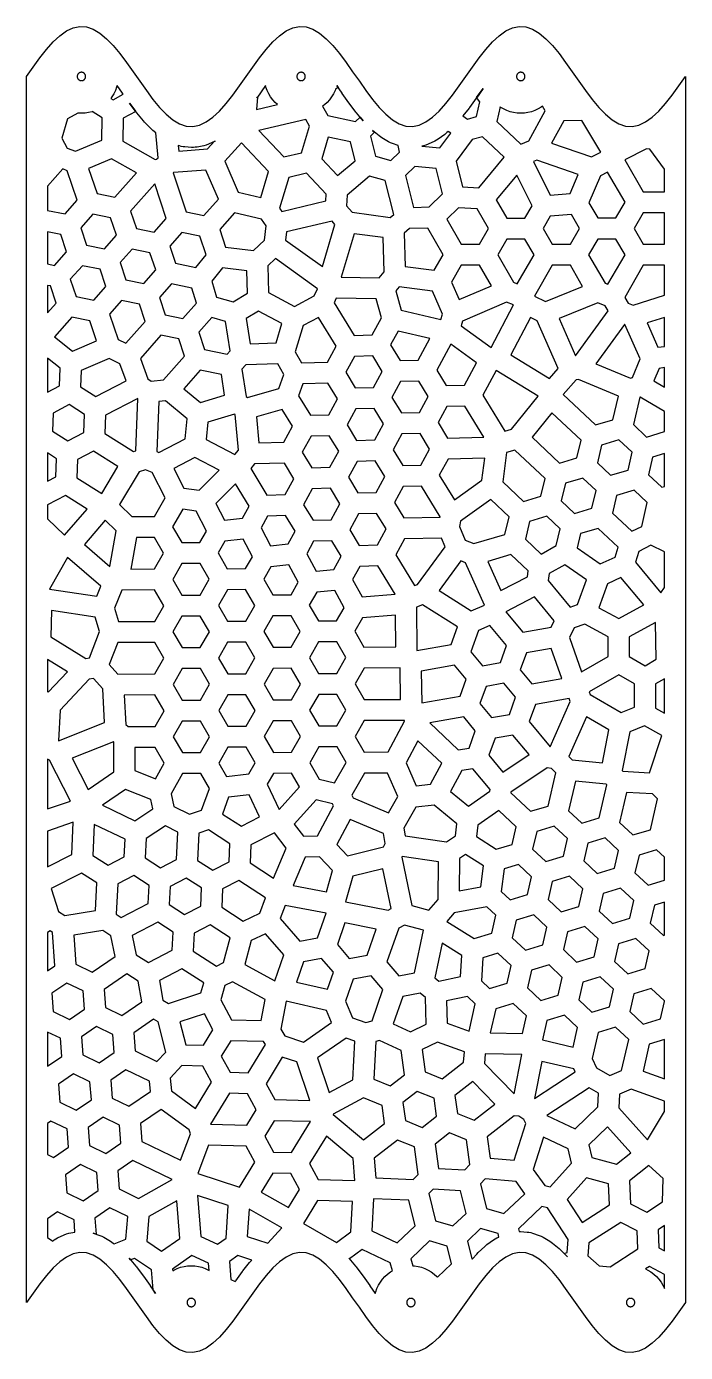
# Model space of a CAD drawing. Header units: millimetres. Extents: x 0 to 1431, y 0 to 505.
# Drawn here: x 295 to 546, y 0 to 505 of the extents above; entities that cross this region are included whole.
import ezdxf

# ---------------------------------------------------------------- set-up
doc = ezdxf.new("R2010")
doc.units = ezdxf.units.MM

msp = doc.modelspace()

# ---------------------------------------------------------------- linework, layer by layer
at = {"color": 0}
for points in [[(330.49, 494.68), (333.03, 491.32), (335.57, 487.76), (338.1, 484.14), (340.64, 480.58), (343.17, 477.22), (345.71, 474.17), (348.24, 471.55), (350.78, 469.45), (353.31, 467.95), (355.85, 467.09), (358.38, 466.92), (360.92, 467.44), (363.45, 468.62), (365.99, 470.43), (368.53, 472.8), (371.06, 475.65), (373.6, 478.87), (376.13, 482.34), (378.67, 485.95), (381.2, 489.56), (383.74, 493.03), (386.27, 496.25), (388.81, 499.1), (391.34, 501.47), (393.88, 503.28), (396.41, 504.46), (398.95, 504.98), (401.48, 504.81), (404.02, 503.95), (406.56, 502.45), (409.09, 500.35), (411.63, 497.73), (414.16, 494.68), (416.7, 491.32), (419.23, 487.76), (421.77, 484.14), (424.3, 480.58), (426.84, 477.22), (429.37, 474.17), (431.91, 471.55), (434.44, 469.45), (436.98, 467.95), (439.52, 467.09), (442.05, 466.92), (444.59, 467.44), (447.12, 468.62), (449.66, 470.43), (452.19, 472.8), (454.73, 475.65), (457.26, 478.87), (459.8, 482.34), (462.33, 485.95), (464.87, 489.56), (467.4, 493.03), (469.94, 496.25), (472.47, 499.1), (475.01, 501.47), (477.55, 503.28), (480.08, 504.46), (482.62, 504.98), (485.15, 504.81), (487.69, 503.95), (490.22, 502.45), (492.76, 500.35), (495.29, 497.73), (497.83, 494.68), (500.36, 491.32), (502.9, 487.76), (505.43, 484.14), (507.97, 480.58), (510.51, 477.22), (513.04, 474.17), (515.58, 471.55), (518.11, 469.45), (520.65, 467.95), (523.18, 467.09), (525.72, 466.92), (528.25, 467.44), (530.79, 468.62), (533.32, 470.43), (535.86, 472.8), (538.39, 475.65), (540.93, 478.87), (543.46, 482.34), (546, 485.95), (546, 466.9), (546, 19.05), (543.46, 15.44), (540.93, 11.97), (538.39, 8.75), (535.86, 5.9), (533.32, 3.53), (530.79, 1.72), (528.25, 0.54), (525.72, 0.02), (523.18, 0.19), (520.65, 1.05), (518.11, 2.55), (515.58, 4.65), (513.04, 7.27), (510.51, 10.32), (507.97, 13.68), (505.43, 17.24), (502.9, 20.86), (500.36, 24.42), (497.83, 27.78), (495.29, 30.83), (492.76, 33.45), (490.22, 35.55), (487.69, 37.05), (485.15, 37.91), (482.62, 38.08), (480.08, 37.56), (477.55, 36.38), (475.01, 34.57), (472.47, 32.2), (469.94, 29.35), (467.4, 26.13), (464.87, 22.66), (462.33, 19.05), (459.8, 15.44), (457.26, 11.97), (454.73, 8.75), (452.19, 5.9), (449.66, 3.53), (447.12, 1.72), (444.59, 0.54), (442.05, 0.02), (439.52, 0.19), (436.98, 1.05), (434.44, 2.55), (431.91, 4.65), (429.37, 7.27), (426.84, 10.32), (424.3, 13.68), (421.77, 17.24), (419.23, 20.86), (416.7, 24.42), (414.16, 27.78), (411.63, 30.83), (409.09, 33.45), (406.56, 35.55), (404.02, 37.05), (401.48, 37.91), (398.95, 38.08), (396.41, 37.56), (393.88, 36.38), (391.34, 34.57), (388.81, 32.2), (386.27, 29.35), (383.74, 26.13), (381.2, 22.66), (378.67, 19.05), (376.13, 15.44), (373.6, 11.97), (371.06, 8.75), (368.53, 5.9), (365.99, 3.53), (363.45, 1.72), (360.92, 0.54), (358.38, 0.02), (355.85, 0.19), (353.31, 1.05), (350.78, 2.55), (348.24, 4.65), (345.71, 7.27), (343.17, 10.32), (340.64, 13.68), (338.1, 17.24), (335.57, 20.86), (333.03, 24.42), (330.49, 27.78), (327.96, 30.83), (325.42, 33.45), (322.89, 35.55), (320.35, 37.05), (317.82, 37.91), (315.28, 38.08), (312.75, 37.56), (310.21, 36.38), (307.68, 34.57), (305.14, 32.2), (302.61, 29.35), (300.07, 26.13), (297.54, 22.66), (295, 19.05), (295, 466.9), (295, 485.95), (297.54, 489.56), (300.07, 493.03), (302.61, 496.25), (305.14, 499.1), (307.68, 501.47), (310.21, 503.28), (312.75, 504.46), (315.28, 504.98), (317.82, 504.81), (320.35, 503.95), (322.89, 502.45), (325.42, 500.35), (327.96, 497.73), (330.49, 494.68)], [(317.25, 486.84), (317.15, 486.97), (317.05, 487.08), (316.93, 487.19), (316.81, 487.28), (316.67, 487.36), (316.53, 487.43), (316.38, 487.48), (316.23, 487.52), (316.07, 487.54), (315.92, 487.55), (315.76, 487.54), (315.6, 487.52), (315.45, 487.48), (315.3, 487.43), (315.16, 487.36), (315.03, 487.28), (314.9, 487.19), (314.79, 487.08), (314.68, 486.97), (314.59, 486.84), (314.51, 486.7), (314.44, 486.56), (314.39, 486.41), (314.35, 486.26), (314.32, 486.11), (314.32, 485.95), (314.32, 485.79), (314.35, 485.64), (314.39, 485.49), (314.44, 485.34), (314.51, 485.2), (314.59, 485.06), (314.68, 484.93), (314.79, 484.82), (314.9, 484.71), (315.03, 484.62), (315.16, 484.54), (315.3, 484.47), (315.45, 484.42), (315.6, 484.38), (315.76, 484.36), (315.92, 484.35), (316.07, 484.36), (316.23, 484.38), (316.38, 484.42), (316.53, 484.47), (316.67, 484.54), (316.81, 484.62), (316.93, 484.71), (317.05, 484.82), (317.15, 484.93), (317.25, 485.06), (317.33, 485.2), (317.39, 485.34), (317.45, 485.49), (317.49, 485.64), (317.51, 485.79), (317.52, 485.95), (317.51, 486.11), (317.49, 486.26), (317.45, 486.41), (317.39, 486.56), (317.33, 486.7), (317.25, 486.84)], [(400.99, 486.7), (400.91, 486.84), (400.82, 486.97), (400.71, 487.08), (400.6, 487.19), (400.47, 487.28), (400.34, 487.36), (400.2, 487.43), (400.05, 487.48), (399.9, 487.52), (399.74, 487.54), (399.58, 487.55), (399.43, 487.54), (399.27, 487.52), (399.12, 487.48), (398.97, 487.43), (398.83, 487.36), (398.69, 487.28), (398.57, 487.19), (398.45, 487.08), (398.35, 486.97), (398.25, 486.84), (398.17, 486.7), (398.11, 486.56), (398.05, 486.41), (398.01, 486.26), (397.99, 486.11), (397.98, 485.95), (397.99, 485.79), (398.01, 485.64), (398.05, 485.49), (398.11, 485.34), (398.17, 485.2), (398.25, 485.06), (398.35, 484.93), (398.45, 484.82), (398.57, 484.71), (398.69, 484.62), (398.83, 484.54), (398.97, 484.47), (399.12, 484.42), (399.27, 484.38), (399.43, 484.36), (399.58, 484.35), (399.74, 484.36), (399.9, 484.38), (400.05, 484.42), (400.2, 484.47), (400.34, 484.54), (400.47, 484.62), (400.6, 484.71), (400.71, 484.82), (400.82, 484.93), (400.91, 485.06), (400.99, 485.2), (401.06, 485.34), (401.11, 485.49), (401.15, 485.64), (401.18, 485.79), (401.18, 485.95), (401.18, 486.11), (401.15, 486.26), (401.11, 486.41), (401.06, 486.56), (400.99, 486.7)], [(484.73, 486.56), (484.66, 486.7), (484.58, 486.84), (484.49, 486.97), (484.38, 487.08), (484.27, 487.19), (484.14, 487.28), (484, 487.36), (483.86, 487.43), (483.71, 487.48), (483.56, 487.52), (483.41, 487.54), (483.25, 487.55), (483.09, 487.54), (482.94, 487.52), (482.79, 487.48), (482.64, 487.43), (482.5, 487.36), (482.36, 487.28), (482.23, 487.19), (482.12, 487.08), (482.01, 486.97), (481.92, 486.84), (481.84, 486.7), (481.77, 486.56), (481.72, 486.41), (481.68, 486.26), (481.66, 486.11), (481.65, 485.95), (481.66, 485.79), (481.68, 485.64), (481.72, 485.49), (481.77, 485.34), (481.84, 485.2), (481.92, 485.06), (482.01, 484.93), (482.12, 484.82), (482.23, 484.71), (482.36, 484.62), (482.5, 484.54), (482.64, 484.47), (482.79, 484.42), (482.94, 484.38), (483.09, 484.36), (483.25, 484.35), (483.41, 484.36), (483.56, 484.38), (483.71, 484.42), (483.86, 484.47), (484, 484.54), (484.14, 484.62), (484.27, 484.71), (484.38, 484.82), (484.49, 484.93), (484.58, 485.06), (484.66, 485.2), (484.73, 485.34), (484.78, 485.49), (484.82, 485.64), (484.84, 485.79), (484.85, 485.95), (484.84, 486.11), (484.82, 486.26), (484.78, 486.41), (484.73, 486.56)], [(329.31, 481.89), (328.85, 480.59), (328.26, 479.35), (327.56, 478.17), (327.13, 477.6), (327.99, 477.08), (331.81, 479.18), (331.59, 479.5), (331.55, 479.55), (329.47, 482.52), (329.31, 481.89)], [(382.68, 477.74), (382.95, 478.13), (382.58, 473.38), (390.54, 475.27), (389.68, 476.05), (388.76, 477.07), (387.94, 478.17), (387.24, 479.35), (386.65, 480.59), (386.19, 481.89), (386.03, 482.51), (382.68, 477.74)], [(409.48, 476.05), (408.46, 475.13), (407.74, 474.59), (409.71, 471.1), (420.37, 468.84), (422.05, 470.47), (423.22, 469.06), (420.69, 472.1), (420.45, 472.4), (417.92, 475.77), (417.79, 475.94), (415.25, 479.5), (415.21, 479.55), (413.14, 482.52), (413.69, 481.73), (412.69, 481.06), (412.52, 480.59), (411.93, 479.35), (411.22, 478.17), (410.41, 477.07), (409.48, 476.05)], [(463.55, 473.92), (461.19, 470.93), (462.99, 469.74), (466.4, 470.68), (467.7, 476.33), (466.45, 477.89), (468.88, 481.35), (466.34, 477.74), (466.26, 477.63), (463.73, 474.15), (463.55, 473.92)], [(344.28, 464.45), (343.14, 465.39), (342.49, 465.99), (339.96, 468.61), (339.56, 469.06), (337.02, 472.1), (336.78, 472.4), (334.25, 475.77), (336.58, 472.67), (331.84, 470.06), (331.65, 461.35), (343.96, 454.37), (344.53, 454.44), (345.18, 454.99), (344.28, 464.45)], [(481.88, 472.02), (480.52, 472.22), (479.19, 472.55), (477.89, 473.02), (476.65, 473.6), (475.47, 474.31), (475.45, 474.33), (474.18, 468.8), (483.31, 460.19), (486.32, 461.5), (492.6, 472.88), (491.52, 474.67), (491.03, 474.31), (489.85, 473.6), (488.61, 473.02), (487.31, 472.55), (485.98, 472.22), (484.62, 472.02), (483.25, 471.95), (481.88, 472.02)], [(313.62, 457.45), (323.65, 461.72), (323.84, 470.24), (320.01, 472.56), (319.98, 472.55), (318.65, 472.22), (317.29, 472.02), (315.92, 471.95), (314.6, 472.01), (310.64, 469.84), (308.46, 462.43), (310.48, 458.65), (313.62, 457.45)], [(393.02, 455.3), (399.76, 456.91), (402.8, 467.07), (401.36, 469.62), (383.51, 465.38), (393.02, 455.3)], [(434.43, 460.37), (433.64, 460.68), (432.9, 461.07), (430.36, 462.57), (429.84, 462.91), (429.34, 463.29), (426.8, 465.39), (427.61, 464.72), (426.07, 463.22), (427.97, 455.66), (433.8, 454), (437.07, 457.18), (436.51, 459.66), (434.43, 460.37)], [(454.31, 463.92), (451.77, 462.11), (451.16, 461.71), (450.51, 461.37), (447.97, 460.19), (447.09, 459.84), (446.18, 459.6), (445.54, 459.47), (452.43, 458.76), (456.58, 464.39), (455.6, 465.04), (455.12, 464.59), (454.31, 463.92)], [(513.74, 457.19), (506.53, 469.14), (499.6, 469.01), (494.96, 460.61), (510.21, 455.37), (513.74, 457.19)], [(364, 458.37), (366.66, 461.29), (366.84, 461.37), (364.31, 460.19), (363.43, 459.84), (362.51, 459.6), (359.98, 459.08), (359.27, 458.97), (358.56, 458.92), (357.84, 458.94), (355.31, 459.11), (354.63, 459.19), (353.95, 459.32), (353.3, 459.51), (352.77, 459.69), (352.97, 457.55), (364, 458.37)], [(384.25, 439.91), (387.21, 449.81), (376.93, 460.69), (370.58, 453.71), (375.63, 441.92), (384.25, 439.91)], [(413.47, 448.22), (420.16, 453.88), (418.35, 461.09), (409.9, 462.88), (407.43, 454.62), (413.47, 448.22)], [(461.11, 443.88), (467.27, 443.52), (476.94, 455.2), (468.66, 463), (464.69, 461.91), (458.63, 453.69), (461.11, 443.88)], [(328.65, 439.95), (336.84, 449.21), (327.34, 454.6), (318.66, 450.9), (321.86, 441.33), (328.65, 439.95)], [(532.45, 458.27), (531.14, 458.46), (522.88, 454.2), (529.89, 442.07), (538, 442.07), (538, 450.65), (532.45, 458.27)], [(309.68, 433.61), (314.27, 438.8), (310.5, 450.07), (308.8, 450.73), (303, 444.17), (303, 434.97), (309.68, 433.61)], [(355.8, 434.42), (362.59, 433.03), (368.08, 439.24), (363.34, 450.3), (350.95, 449.38), (350.83, 449.29), (355.8, 434.42)], [(439.37, 448.27), (442.44, 436.11), (448.39, 436.26), (453.51, 441.3), (451.09, 450.85), (442.9, 451.7), (439.37, 448.27)], [(494.47, 440.79), (502.04, 441.38), (505.15, 448.65), (489.33, 454.09), (488.07, 453.54), (494.47, 440.79)], [(509.23, 437.85), (512.58, 432.06), (519.5, 432.06), (522.97, 438.06), (516.34, 449.53), (513.63, 448.14), (509.23, 437.85)], [(348.21, 431.88), (343.82, 445.02), (334.64, 434.65), (336.83, 428.08), (343.62, 426.69), (348.21, 431.88)], [(391.37, 435.81), (392.21, 434.55), (409.01, 438.55), (409.1, 441.19), (401.61, 449.12), (394.87, 447.52), (391.37, 435.81)], [(419, 434.23), (433.51, 432.29), (434.86, 433.45), (431.62, 446.31), (425.61, 448.01), (417.1, 440.8), (416.94, 436.73), (419, 434.23)], [(484.86, 432.05), (487.56, 436.73), (481.7, 448.4), (473.92, 439), (477.94, 432.05), (484.86, 432.05)], [(455.08, 431.62), (460.62, 422.04), (467.55, 422.05), (471.01, 428.05), (466.68, 435.54), (459.49, 435.96), (455.08, 431.62)], [(317.86, 421.74), (324.65, 420.35), (329.25, 425.54), (327.05, 432.11), (320.26, 433.49), (315.67, 428.31), (317.86, 421.74)], [(368.58, 427.73), (370.84, 420.96), (381.43, 419.72), (385.67, 423.66), (386.28, 429.02), (384.55, 431.62), (374.17, 434.04), (368.58, 427.73)], [(412.47, 429.58), (411.39, 430.89), (394.08, 426.77), (393.71, 423.62), (407.71, 413.64), (412.47, 429.58)], [(491.79, 428.05), (495.26, 422.06), (502.19, 422.06), (505.65, 428.06), (502.57, 433.4), (494.51, 432.77), (491.79, 428.05)], [(529.9, 422.07), (538, 422.07), (538, 434.07), (529.9, 434.07), (526.43, 428.07), (529.9, 422.07)], [(308.08, 425.77), (303, 426.81), (303, 414.56), (305.69, 414.01), (310.28, 419.2), (308.08, 425.77)], [(351.81, 414.82), (359.53, 413.25), (363.37, 418.07), (360.99, 425.19), (354.2, 426.58), (349.61, 421.39), (351.81, 414.82)], [(429.37, 409.29), (431.28, 411.54), (430.87, 424.58), (419.77, 426.06), (414.83, 409.5), (429.37, 409.29)], [(439.22, 413.65), (450.32, 412.19), (453.69, 418.04), (447.8, 428.24), (440.87, 428.06), (438.82, 426.3), (439.22, 413.65)], [(339.63, 407.1), (344.22, 412.28), (342.02, 418.85), (335.24, 420.24), (330.64, 415.05), (332.84, 408.48), (339.63, 407.1)], [(481.95, 407), (488.33, 418.05), (484.87, 424.05), (477.94, 424.05), (474.48, 418.05), (480.54, 407.56), (481.95, 407)], [(515.36, 407.25), (516.48, 406.8), (522.97, 418.06), (519.51, 424.06), (512.58, 424.06), (509.12, 418.06), (515.36, 407.25)], [(387.17, 403.69), (397.04, 398.39), (404.58, 402.41), (405.85, 405.14), (389.81, 416.58), (386.86, 413.84), (387.17, 403.69)], [(529.9, 414.07), (522.84, 401.82), (524.13, 399.64), (526.13, 398.81), (538, 402.62), (538, 414.07), (529.9, 414.07)], [(313.87, 402.14), (320.66, 400.76), (325.25, 405.94), (323.06, 412.51), (316.27, 413.9), (311.68, 408.71), (313.87, 402.14)], [(367.42, 401.92), (373.74, 400.08), (379.17, 403.44), (378.91, 411.96), (369.6, 413.05), (365.57, 407.99), (367.42, 401.92)], [(459.78, 400.98), (472.05, 406.25), (467.55, 414.05), (460.62, 414.04), (456.91, 407.62), (459.78, 400.98)], [(492.63, 400.3), (506.83, 406.03), (502.19, 414.06), (495.26, 414.06), (488.46, 402.26), (492.63, 400.3)], [(306.28, 399.6), (304.09, 406.17), (303, 406.39), (303, 395.89), (306.28, 399.6)], [(347.82, 395.22), (354.6, 393.84), (359.75, 399.65), (358, 405.39), (350.21, 406.98), (345.62, 401.79), (347.82, 395.22)], [(452.84, 393.36), (453.45, 395.46), (449.67, 404.21), (436.97, 405.87), (435.63, 404.3), (437.73, 396.94), (452.84, 393.36)], [(329.86, 385.84), (332.83, 384.33), (340.23, 392.69), (338.03, 399.26), (331.24, 400.64), (326.65, 395.45), (329.86, 385.84)], [(412.18, 399.77), (419.75, 387.37), (426.67, 387.54), (430.23, 394.07), (428.16, 401.3), (412.99, 401.53), (412.18, 399.77)], [(480.51, 398.97), (477.83, 400.03), (461.01, 392.81), (460.5, 391.05), (471.94, 382.7), (480.51, 398.97)], [(516.58, 396.69), (515.46, 398.59), (512.6, 399.74), (497.85, 393.77), (504.14, 379.6), (516.58, 396.69)], [(312.56, 381.31), (321.63, 385.23), (319.06, 392.92), (312.27, 394.3), (305.66, 386.83), (312.56, 381.31)], [(362.79, 381.97), (371.39, 380.21), (372.55, 381.42), (370.78, 392.61), (365.55, 394.13), (360.59, 388.54), (362.79, 381.97)], [(390.06, 384.48), (392.26, 391.88), (383.39, 396.64), (378.7, 393.74), (380.21, 384.17), (390.06, 384.48)], [(397.38, 381.04), (399.71, 376.88), (409.6, 377.12), (412.92, 383.2), (406.2, 394.21), (400.38, 391.11), (397.38, 381.04)], [(494.21, 370.98), (497.55, 374.72), (489.46, 392.95), (486.99, 394.11), (479.53, 379.93), (494.21, 370.98)], [(531.41, 392.1), (535.53, 382.81), (538, 383.16), (538, 394.21), (531.41, 392.1)], [(437.31, 377.8), (444.23, 377.97), (448.68, 386.12), (436.58, 389), (433.7, 383.71), (437.31, 377.8)], [(511.82, 376.56), (525.09, 371.02), (525.86, 371.37), (528.75, 378.37), (522.94, 391.47), (522.74, 391.55), (511.82, 376.56)], [(341.2, 370.81), (342.51, 369.98), (347.22, 370.41), (355.2, 379.43), (353.01, 386), (346.22, 387.38), (338.36, 378.51), (341.2, 370.81)], [(454.87, 368.23), (461.79, 368.4), (466.4, 376.84), (456.62, 383.98), (451.26, 374.14), (454.87, 368.23)], [(420.24, 367.38), (427.16, 367.55), (430.48, 373.63), (426.87, 379.54), (419.94, 379.37), (416.63, 373.29), (420.24, 367.38)], [(307.58, 368.08), (307.86, 374.83), (303, 378.71), (303, 365.68), (307.58, 368.08)], [(315.57, 367.75), (321.43, 364.04), (332.95, 370.07), (330.57, 376.51), (326.45, 378.6), (315.83, 374.01), (315.57, 367.75)], [(361.28, 361.79), (370.46, 364.64), (369.22, 372.49), (361.19, 374.13), (354.91, 367.02), (361.28, 361.79)], [(378.66, 364.05), (379.12, 363.69), (391.17, 367.15), (393.02, 372.44), (390.76, 376.5), (378.56, 376.12), (377, 374.51), (378.66, 364.05)], [(479.76, 351.67), (489.92, 364.22), (473.94, 373.96), (468.82, 364.57), (477.17, 350.89), (479.76, 351.67)], [(535.93, 374.79), (533.98, 370.06), (538, 367.67), (538, 375.08), (535.93, 374.79)], [(398.66, 364.34), (403.17, 356.96), (410.09, 357.13), (413.41, 363.21), (409.8, 369.12), (400.25, 368.89), (398.66, 364.34)], [(434.19, 363.72), (437.8, 357.81), (444.72, 357.98), (448.04, 364.06), (444.43, 369.97), (437.5, 369.8), (434.19, 363.72)], [(499.44, 364.83), (511.73, 353.25), (518.36, 355.24), (520.5, 364.26), (505.29, 370.61), (504.42, 370.4), (499.44, 364.83)], [(528.72, 363.88), (528.61, 363.83), (526.15, 353.4), (531.19, 348.64), (538, 350.69), (538, 358.36), (528.72, 363.88)], [(304.87, 350.86), (310.72, 347.15), (316.86, 350.36), (317.14, 357.28), (311.29, 360.99), (305.15, 357.78), (304.87, 350.86)], [(336.58, 343.33), (337.41, 363.38), (325.14, 356.95), (324.85, 350.03), (335.8, 343.08), (336.58, 343.33)], [(344.58, 343.08), (345.45, 342.75), (355.43, 347.97), (356.21, 355.61), (347.89, 362.43), (345.37, 362.21), (344.58, 343.08)], [(383.55, 346.47), (393.02, 346.7), (396.34, 352.79), (392.43, 359.19), (382.59, 356.37), (383.55, 346.47)], [(417.12, 353.3), (420.73, 347.38), (427.65, 347.55), (430.97, 353.64), (427.36, 359.55), (420.43, 359.38), (417.12, 353.3)], [(455.36, 348.23), (469.21, 348.57), (461.99, 360.4), (455.06, 360.23), (451.75, 354.15), (455.36, 348.23)], [(374.32, 341.95), (375.78, 343.67), (374.47, 357.18), (374.16, 357.41), (364.12, 354.3), (363.44, 347.7), (374.32, 341.95)], [(498.01, 338.69), (504.65, 340.68), (506.24, 347.42), (495.11, 357.91), (487.54, 348.56), (498.01, 338.69)], [(400.05, 342.88), (403.66, 336.96), (410.58, 337.13), (413.9, 343.22), (410.29, 349.13), (403.36, 348.96), (400.05, 342.88)], [(438.29, 337.81), (445.21, 337.98), (448.53, 344.07), (444.92, 349.98), (437.99, 349.81), (434.68, 343.73), (438.29, 337.81)], [(484.29, 324.14), (490.93, 326.13), (492.52, 332.87), (481.03, 343.7), (477.87, 342.75), (476.42, 331.55), (484.29, 324.14)], [(517.47, 334.09), (524.11, 336.08), (525.7, 342.82), (520.66, 347.57), (514.03, 345.58), (512.43, 338.84), (517.47, 334.09)], [(306.15, 333.47), (306.43, 340.39), (303, 342.57), (303, 331.82), (306.15, 333.47)], [(323.64, 327.12), (329.81, 337.41), (320.57, 343.27), (314.43, 340.06), (314.14, 333.14), (323.64, 327.12)], [(368.42, 336.02), (359.17, 340.91), (351.07, 336.67), (354.95, 329.13), (360.82, 328.36), (368.42, 336.02)], [(380.38, 336.71), (386.59, 326.54), (393.51, 326.71), (396.83, 332.79), (393.22, 338.71), (381.82, 338.43), (380.38, 336.71)], [(417.61, 333.3), (421.22, 327.39), (428.14, 327.56), (431.46, 333.64), (427.85, 339.56), (420.92, 339.39), (417.61, 333.3)], [(458, 324.72), (468.45, 332.27), (469.52, 340.58), (455.55, 340.24), (452.24, 334.15), (458, 324.72)], [(536.94, 329.49), (538, 329.81), (538, 342.34), (533.49, 340.98), (531.9, 334.24), (536.94, 329.49)], [(337.9, 335.36), (330.44, 322.9), (335.11, 318.39), (343.71, 318.41), (347.8, 325.54), (342.84, 335.18), (340.34, 336.14), (337.9, 335.36)], [(377.26, 317.79), (379.76, 322.37), (374.57, 330.87), (367.13, 323.37), (370.38, 316.97), (377.26, 317.79)], [(400.54, 322.88), (404.15, 316.97), (411.07, 317.14), (414.39, 323.22), (410.78, 329.13), (403.85, 328.96), (400.54, 322.88)], [(435.17, 323.73), (438.78, 317.82), (452.51, 318.15), (452.55, 318.29), (445.41, 329.98), (438.48, 329.81), (435.17, 323.73)], [(498.71, 324.29), (503.76, 319.53), (510.39, 321.52), (511.99, 328.27), (506.94, 333.02), (500.31, 331.03), (498.71, 324.29)], [(525.55, 312.74), (529.31, 314.62), (531.45, 323.67), (526.41, 328.42), (519.77, 326.43), (518.18, 319.68), (525.55, 312.74)], [(309.86, 326.38), (303, 322.79), (303, 317.49), (309.52, 311.25), (318.05, 321.19), (309.86, 326.38)], [(459.86, 314.55), (462.02, 309.4), (465.44, 308.04), (477.21, 311.57), (478.81, 318.31), (471.86, 324.86), (460.36, 316.55), (459.86, 314.55)], [(350.65, 314.43), (354.14, 308.45), (361.06, 308.47), (363.54, 312.78), (359.65, 320.44), (354.49, 321.12), (350.65, 314.43)], [(384.32, 314.02), (387.87, 307.26), (394.69, 307.97), (397.32, 312.8), (393.71, 318.71), (386.78, 318.54), (384.32, 314.02)], [(421.71, 307.4), (428.63, 307.57), (431.95, 313.65), (428.34, 319.56), (421.41, 319.39), (418.1, 313.31), (421.71, 307.4)], [(490.98, 304.1), (496.76, 307.34), (498.27, 313.71), (493.23, 318.46), (486.59, 316.47), (485, 309.73), (490.98, 304.1)], [(325.02, 317.02), (317.06, 307.75), (326.78, 299.33), (329.19, 312.98), (325.02, 317.02)], [(504.77, 306.44), (513.53, 300.32), (519.17, 302.94), (520.3, 306.69), (512.69, 313.86), (506.06, 311.87), (504.77, 306.44)], [(334.73, 298.38), (343.78, 298.41), (347.22, 304.42), (343.74, 310.41), (336.85, 310.39), (334.73, 298.38)], [(371.49, 298.5), (378.42, 298.52), (381.03, 303.08), (377.52, 309.76), (370.55, 308.93), (368, 304.49), (371.49, 298.5)], [(401.75, 304.21), (405.36, 297.54), (412.12, 298.16), (414.88, 303.23), (411.27, 309.14), (404.34, 308.97), (401.75, 304.21)], [(435.66, 303.74), (442.77, 292.08), (443.93, 292.47), (454.42, 306.83), (453.02, 310.16), (438.97, 309.82), (435.66, 303.74)], [(475.69, 290.17), (485.78, 295.42), (486.11, 297.69), (479.51, 303.91), (470.75, 301.28), (475.69, 290.17)], [(532.81, 307.43), (528.18, 305.1), (526.93, 300.98), (536.65, 289.35), (538, 291.32), (538, 304.92), (532.81, 307.43)], [(323.25, 291.79), (310.58, 302.78), (303.76, 290.75), (321.78, 288.07), (323.25, 291.79)], [(350.72, 294.43), (354.2, 288.45), (361.13, 288.47), (364.57, 294.48), (361.09, 300.47), (354.16, 300.45), (350.72, 294.43)], [(385.36, 294.54), (388.84, 288.56), (395.77, 288.58), (398.52, 293.37), (394.95, 299.95), (388.04, 299.23), (385.36, 294.54)], [(422.84, 287.83), (435.4, 288.81), (428.83, 299.57), (421.9, 299.4), (419.18, 294.39), (422.84, 287.83)], [(464.39, 282.51), (469.39, 284.64), (462.26, 300.69), (460.38, 301.44), (452.17, 290.18), (464.39, 282.51)], [(493.66, 294.01), (502.1, 283.91), (504.9, 284.89), (508.31, 294.21), (500.02, 300), (494.04, 296.65), (493.66, 294.01)], [(520.56, 279.49), (530.09, 284.72), (521.38, 295.15), (516.31, 292.8), (512.95, 283.61), (520.56, 279.49)], [(329.99, 278.37), (343.84, 278.41), (347.28, 284.42), (343.8, 290.41), (331.3, 290.37), (328.54, 283.44), (329.99, 278.37)], [(371.55, 278.5), (378.48, 278.52), (381.92, 284.53), (378.44, 290.52), (371.51, 290.5), (368.07, 284.49), (371.55, 278.5)], [(402.71, 284.6), (406.19, 278.61), (413.12, 278.63), (416, 283.66), (412.38, 290.15), (405.53, 289.52), (402.71, 284.6)], [(443.7, 267.34), (456.7, 269.61), (459.17, 276.34), (445.88, 284.69), (443.55, 283.91), (443.54, 283.89), (443.7, 267.34)], [(494.79, 276.25), (496.04, 278.69), (488.44, 287.78), (477.54, 282.11), (484.01, 274.37), (494.79, 276.25)], [(304.22, 272.51), (317.62, 264.35), (318.99, 264.62), (322.76, 274.54), (321.18, 280.07), (304.46, 282.56), (304.22, 272.51)], [(350.78, 274.43), (354.26, 268.45), (361.19, 268.47), (364.64, 274.48), (361.15, 280.47), (354.22, 280.45), (350.78, 274.43)], [(385.42, 274.55), (388.9, 268.56), (395.83, 268.58), (399.28, 274.59), (395.79, 280.58), (388.87, 280.56), (385.42, 274.55)], [(423.54, 268.67), (435.69, 268.7), (435.57, 280.8), (423.02, 279.82), (420.06, 274.66), (423.54, 268.67)], [(530.58, 261.57), (534.85, 264.04), (534.53, 278.03), (524.57, 272.56), (524.58, 265.03), (530.58, 261.57)], [(464.22, 266.86), (468.66, 261.54), (475.48, 262.73), (477.87, 269.24), (471.51, 276.85), (467.2, 275.01), (464.22, 266.86)], [(501.79, 272.36), (506.44, 259.17), (516.58, 265.03), (516.57, 272.55), (507.66, 277.38), (503.64, 275.97), (501.79, 272.36)], [(326.54, 261.96), (329.75, 258.37), (343.9, 258.41), (347.35, 264.42), (343.86, 270.41), (329.73, 270.37), (326.54, 261.96)], [(368.13, 264.49), (371.62, 258.5), (378.54, 258.52), (381.99, 264.53), (378.51, 270.52), (371.58, 270.5), (368.13, 264.49)], [(402.77, 264.6), (406.26, 258.61), (413.18, 258.63), (416.63, 264.64), (413.15, 270.63), (406.22, 270.61), (402.77, 264.6)], [(487.44, 254.67), (498.84, 256.65), (494.79, 268.13), (485.38, 266.49), (483, 259.98), (487.44, 254.67)], [(303.3, 251.51), (310.58, 259.28), (303, 263.89), (303, 251.7), (303.3, 251.51)], [(350.84, 254.43), (354.33, 248.45), (361.25, 248.47), (364.7, 254.48), (361.22, 260.47), (354.29, 260.45), (350.84, 254.43)], [(385.48, 254.55), (388.97, 248.56), (395.9, 248.58), (399.34, 254.59), (395.86, 260.58), (388.93, 260.56), (385.48, 254.55)], [(423.61, 248.67), (437.49, 248.71), (437.26, 260.71), (423.57, 260.67), (420.13, 254.66), (423.61, 248.67)], [(445.52, 247.36), (460.14, 249.91), (462.52, 256.41), (458.08, 261.73), (445.29, 259.5), (445.52, 247.36)], [(521.55, 243.69), (526.59, 245.74), (526.58, 254.64), (520.58, 258.1), (509.3, 251.58), (509.67, 250.54), (521.55, 243.69)], [(307.87, 244.69), (307.16, 232.95), (324.73, 239.89), (324.04, 252.75), (320.47, 256.75), (318.89, 256.45), (307.87, 244.69)], [(467.65, 247.16), (472.09, 241.84), (478.92, 243.03), (481.3, 249.54), (476.86, 254.85), (470.03, 253.66), (467.65, 247.16)], [(534.58, 254.64), (534.59, 245.42), (538, 243.55), (538, 256.62), (534.58, 254.64)], [(332.78, 239.18), (333.75, 238.38), (343.97, 238.41), (347.41, 244.42), (343.93, 250.41), (332.18, 250.38), (332.78, 239.18)], [(368.2, 244.49), (371.68, 238.5), (378.61, 238.52), (382.05, 244.53), (378.57, 250.52), (371.64, 250.5), (368.2, 244.49)], [(402.84, 244.6), (406.32, 238.61), (413.25, 238.63), (416.69, 244.64), (413.21, 250.63), (406.28, 250.61), (402.84, 244.6)], [(494.47, 230.66), (502.09, 247.97), (501.71, 249.03), (488.81, 246.79), (486.43, 240.28), (494.47, 230.66)], [(350.91, 234.44), (354.39, 228.45), (361.32, 228.47), (364.76, 234.48), (361.28, 240.47), (354.35, 240.45), (350.91, 234.44)], [(385.55, 234.55), (389.03, 228.56), (395.96, 228.58), (399.4, 234.59), (395.92, 240.58), (388.99, 240.56), (385.55, 234.55)], [(420.19, 234.66), (423.67, 228.67), (432.74, 228.7), (438.98, 240.47), (438.97, 240.72), (423.63, 240.67), (420.19, 234.66)], [(459.46, 229.49), (463.57, 230.21), (465.95, 236.71), (461.51, 242.03), (448.57, 239.77), (459.46, 229.49)], [(514.34, 224.62), (516.78, 237.2), (508.26, 242.12), (501.61, 227.02), (502.81, 225.76), (514.34, 224.62)], [(532.35, 220.82), (536.98, 234.99), (530.33, 238.63), (524.76, 236.36), (521.91, 221.66), (522.16, 221.42), (532.35, 220.82)], [(318.49, 214.4), (328.21, 221.11), (328.29, 232.51), (328.15, 232.63), (312.37, 226.4), (318.49, 214.4)], [(448.93, 216.41), (453.2, 224.39), (444.08, 233.01), (439.59, 224.53), (443.38, 215.77), (448.93, 216.41)], [(476.48, 221), (486.47, 227.76), (480.29, 235.15), (473.47, 233.96), (471.08, 227.45), (476.48, 221)], [(344.07, 218.49), (347.47, 224.42), (343.99, 230.41), (336.28, 230.39), (336.22, 221.68), (344.07, 218.49)], [(371.22, 219.4), (379.74, 220.38), (382.12, 224.53), (378.63, 230.52), (371.7, 230.5), (368.26, 224.49), (371.22, 219.4)], [(406.52, 218.38), (412.36, 216.97), (416.76, 224.64), (413.27, 230.63), (406.35, 230.61), (402.9, 224.6), (406.52, 218.38)], [(311.75, 210.01), (303.81, 225.57), (303, 226.01), (303, 207.03), (311.75, 210.01)], [(463.33, 208.1), (471.49, 213.84), (471.55, 214.42), (464.95, 222.32), (460.77, 221.6), (456.54, 213.69), (463.33, 208.1)], [(479.49, 213.38), (479.46, 213.16), (487.02, 206.11), (493.64, 208.13), (496.56, 220.73), (494.91, 222.46), (493.3, 222.72), (479.49, 213.38)], [(351.11, 207.98), (357.09, 204.97), (361.68, 206.6), (364.67, 214.75), (361.34, 220.47), (354.42, 220.45), (350.05, 212.82), (351.11, 207.98)], [(391.21, 206.81), (398.99, 215.41), (395.98, 220.58), (389.06, 220.56), (386.71, 216.45), (391.21, 206.81)], [(419.39, 211.19), (432.84, 205.51), (436.42, 211.71), (432.53, 220.69), (423.7, 220.67), (418.87, 212.24), (419.39, 211.19)], [(501.44, 206.33), (506.5, 201.6), (513.13, 203.62), (516.04, 216.21), (515.8, 216.44), (504.05, 217.6), (501.44, 206.33)], [(336.32, 202.5), (343.12, 207.06), (342.35, 210.56), (332.69, 214.48), (323.91, 208.42), (336.32, 202.5)], [(376.83, 200.46), (383.69, 204), (379.8, 212.34), (371.98, 211.44), (369.65, 205.08), (376.83, 200.46)], [(520.92, 201.82), (525.99, 197.1), (532.62, 199.12), (535.32, 210.81), (533.42, 212.74), (523.58, 213.33), (520.92, 201.82)], [(400.45, 196.68), (405.85, 196.71), (411.96, 208.15), (411.58, 208.92), (405.29, 210.45), (396.98, 201.27), (400.45, 196.68)], [(439.23, 196.76), (454.93, 194.49), (458.35, 196.81), (458.91, 201.38), (450.24, 208.51), (443.35, 207.71), (438.72, 199.7), (439.23, 196.76)], [(413.16, 193.42), (417.32, 189.14), (430.97, 192.57), (431.61, 193.84), (430.96, 197.62), (418.27, 202.98), (413.16, 193.42)], [(466.37, 196.52), (473.93, 191.65), (480, 193.51), (481.56, 200.26), (474.91, 206.47), (466.9, 200.83), (466.37, 196.52)], [(312.24, 189.69), (312.82, 201.93), (303, 198.58), (303, 184.94), (312.24, 189.69)], [(326.05, 185.56), (332.21, 188.73), (332.53, 195.44), (320.79, 201.05), (320.23, 189.31), (326.05, 185.56)], [(346.03, 184.6), (352.19, 187.77), (352.69, 198.23), (347.9, 200.64), (340.56, 195.7), (340.2, 188.35), (346.03, 184.6)], [(360.18, 187.39), (366.01, 183.64), (372.17, 186.81), (372.5, 193.73), (364.27, 199.03), (360.68, 197.76), (360.18, 187.39)], [(380.16, 186.43), (389.13, 180.66), (393.9, 192.09), (389.45, 197.96), (389.44, 197.96), (380.49, 193.35), (380.16, 186.43)], [(492.86, 186.98), (499.49, 189), (501.05, 195.75), (495.98, 200.48), (489.35, 198.45), (487.79, 191.7), (492.86, 186.98)], [(512.35, 182.47), (518.97, 184.5), (520.53, 191.25), (515.47, 195.97), (508.84, 193.95), (507.28, 187.2), (512.35, 182.47)], [(411.58, 183.57), (406.58, 188.72), (401.15, 188.68), (396.63, 177.83), (409.27, 175.45), (411.58, 183.57)], [(441.79, 170.29), (448.26, 168.52), (451.79, 172.58), (451.87, 186.85), (438.05, 188.85), (437.92, 188.59), (441.79, 170.29)], [(459.81, 175.89), (468, 177.41), (469.02, 185.29), (462.16, 189.72), (459.88, 188.18), (459.81, 175.89)], [(534.95, 191.47), (528.33, 189.44), (526.77, 182.69), (531.83, 177.97), (538, 179.85), (538, 188.62), (534.95, 191.47)], [(307.22, 167.94), (309.57, 166.46), (321.22, 168.4), (321.73, 178.83), (315.9, 182.58), (304.4, 176.66), (307.22, 167.94)], [(433.87, 169.1), (430.66, 184.25), (419.27, 181.38), (416.52, 171.69), (432.81, 168.5), (433.87, 169.1)], [(475.82, 175.53), (479.22, 172.36), (485.84, 174.38), (487.4, 181.13), (482.34, 185.86), (476.95, 184.21), (475.82, 175.53)], [(329.17, 167), (331.09, 165.66), (341.37, 170.95), (341.7, 177.87), (335.88, 181.62), (329.72, 178.45), (329.17, 167)], [(349.36, 170.57), (355.19, 166.82), (361.35, 169.99), (361.68, 176.91), (355.85, 180.66), (349.69, 177.49), (349.36, 170.57)], [(369.34, 169.61), (377.54, 164.33), (383.91, 167.35), (386.05, 173.13), (375.83, 179.7), (369.67, 176.53), (369.34, 169.61)], [(493.64, 172.58), (498.7, 167.85), (505.33, 169.87), (506.89, 176.62), (501.82, 181.35), (495.2, 179.33), (493.64, 172.58)], [(518.19, 163.34), (524.81, 165.37), (526.37, 172.12), (521.31, 176.85), (514.68, 174.82), (513.12, 168.07), (518.19, 163.34)], [(399.05, 156.67), (405.86, 157.96), (409.14, 167.33), (393.53, 170.28), (391.67, 165.25), (399.05, 156.67)], [(465.56, 157.73), (472.2, 159.76), (473.76, 166.51), (470.33, 169.7), (457.88, 167.39), (455.06, 164.15), (465.56, 157.73)], [(479.99, 157.95), (485.06, 153.23), (491.68, 155.25), (493.24, 162), (488.18, 166.73), (481.55, 164.7), (479.99, 157.95)], [(537.67, 158.84), (538, 158.94), (538, 171.49), (534.17, 170.32), (532.61, 163.57), (537.67, 158.84)], [(341.44, 148.49), (350.53, 153.17), (350.86, 160.09), (345.03, 163.84), (335.3, 158.83), (336.79, 151.48), (341.44, 148.49)], [(358.52, 152.79), (367.36, 147.1), (370.06, 148.49), (372.62, 157.99), (365.01, 162.88), (358.85, 159.71), (358.52, 152.79)], [(417.94, 150.08), (424.74, 151.37), (428.2, 161.25), (416.3, 163.58), (413.41, 155.33), (417.94, 150.08)], [(432.29, 148.73), (436.82, 143.48), (442.74, 144.6), (446.16, 160.8), (438.93, 162.78), (436.78, 161.56), (432.29, 148.73)], [(499.48, 153.45), (504.54, 148.72), (511.17, 150.75), (512.73, 157.5), (507.66, 162.22), (501.04, 160.2), (499.48, 153.45)], [(303.95, 160.55), (303, 159.9), (303, 145.37), (305.84, 147.31), (304.89, 159.96), (303.95, 160.55)], [(313.82, 147.91), (320.06, 144.9), (328.76, 150.83), (327.17, 158.63), (324.11, 160.77), (312.99, 158.92), (313.82, 147.91)], [(392.99, 151.45), (386.05, 159.51), (380.62, 156.94), (378.14, 147.75), (389.53, 141.55), (392.99, 151.45)], [(524.03, 144.22), (530.65, 146.24), (532.22, 152.99), (527.15, 157.72), (520.52, 155.69), (518.96, 148.94), (524.03, 144.22)], [(452, 141.49), (460.35, 143.21), (460.86, 151.23), (453.29, 155.86), (450.52, 142.71), (452, 141.49)], [(471.41, 138.6), (478.04, 140.63), (479.6, 147.38), (474.53, 152.1), (468.82, 150.36), (468.26, 141.55), (471.41, 138.6)], [(409.63, 138.43), (411.87, 144.85), (407.35, 150.1), (400.55, 148.81), (397.84, 141.06), (409.63, 138.43)], [(485.83, 138.83), (490.9, 134.1), (497.52, 136.12), (499.08, 142.87), (494.02, 147.6), (487.39, 145.58), (485.83, 138.83)], [(325.08, 131.38), (331.33, 128.38), (338.89, 133.54), (337.57, 141.47), (333.27, 144.23), (324.57, 138.29), (325.08, 131.38)], [(349.08, 132.93), (361.4, 136.95), (362.48, 140.73), (354.19, 146.06), (345.65, 141.66), (346.89, 134.19), (349.08, 132.93)], [(419.11, 127.4), (424.23, 125.65), (426.6, 126.36), (430.75, 138.26), (426.23, 143.51), (419.43, 142.22), (416.5, 133.86), (419.11, 127.4)], [(505.32, 134.32), (510.38, 129.59), (517.01, 131.62), (518.57, 138.37), (513.51, 143.09), (506.88, 141.07), (505.32, 134.32)], [(311.38, 126.88), (317.11, 130.79), (316.59, 137.69), (310.35, 140.7), (304.62, 136.8), (305.14, 129.89), (311.38, 126.88)], [(373.04, 126.75), (384.32, 126.45), (385.84, 134.45), (373.41, 141.22), (370.51, 139.73), (368.96, 134.28), (373.04, 126.75)], [(434.67, 125.2), (441.3, 122.1), (447.2, 125.01), (446.97, 135.26), (445, 136.89), (438.31, 135.62), (434.67, 125.2)], [(538, 133.62), (538, 133.92), (532.99, 138.59), (526.36, 136.57), (524.8, 129.82), (529.87, 125.09), (536.5, 127.11), (538, 133.62)], [(400.48, 118.25), (411.18, 125.68), (409.31, 130.31), (393.85, 133.76), (391.83, 123.11), (393.34, 120.59), (400.48, 118.25)], [(463.56, 122.41), (465.95, 132.76), (462.93, 135.58), (455, 133.94), (455.19, 125.4), (463.56, 122.41)], [(485.44, 128.25), (480.37, 132.98), (473.75, 130.95), (471.61, 121.72), (483.89, 121.54), (485.44, 128.25)], [(344.7, 110.84), (348.12, 114.44), (345.17, 125.95), (343.43, 126.95), (335.83, 121.77), (336.35, 114.86), (344.7, 110.84)], [(362.39, 117.03), (366.01, 122.94), (362.74, 128.97), (353.43, 125.93), (355.66, 117.21), (362.39, 117.03)], [(503.2, 116.27), (504.93, 123.75), (499.86, 128.47), (493.23, 126.45), (491.53, 119.06), (503.2, 116.27)], [(308.43, 112.77), (307.91, 119.68), (303, 122.04), (303, 109.07), (308.43, 112.77)], [(316.41, 113.36), (322.65, 110.36), (328.37, 114.26), (327.85, 121.17), (321.61, 124.18), (315.89, 120.27), (316.41, 113.36)], [(512.14, 108.38), (517.23, 105.52), (521.69, 107.45), (524.41, 119.24), (519.35, 123.97), (512.72, 121.94), (510.4, 111.93), (512.14, 108.38)], [(372.51, 106.76), (379.43, 106.57), (386, 117.27), (385.31, 118.42), (372.83, 118.75), (369.2, 112.85), (372.51, 106.76)], [(410.29, 99.04), (419.24, 103.87), (420, 118.64), (416.71, 119.77), (405.87, 112.26), (410.29, 99.04)], [(433.47, 101.52), (438.94, 105.77), (437.68, 114.96), (429.39, 118.84), (428, 118.43), (427.26, 104.05), (433.47, 101.52)], [(446.87, 106.86), (453.28, 104.25), (461.48, 110.62), (461.8, 114.55), (451.51, 118.22), (445.7, 115.35), (446.87, 106.86)], [(532.21, 117.44), (529.82, 107.13), (538, 104.18), (538, 119.21), (532.21, 117.44)], [(402.89, 95.94), (397.97, 110.66), (392.44, 112.47), (386.25, 102.39), (389.55, 96.3), (402.89, 95.94)], [(483.66, 113.54), (469.76, 113.74), (469.46, 110.04), (480.71, 98.57), (483.66, 113.54)], [(307.73, 95.35), (313.97, 92.34), (319.69, 96.24), (319.18, 103.15), (312.93, 106.16), (307.21, 102.25), (307.73, 95.35)], [(333.91, 93.83), (342.19, 99.47), (341.82, 103.35), (332.88, 107.65), (327.15, 103.75), (327.67, 96.84), (333.91, 93.83)], [(350.21, 99.66), (359.34, 92.95), (365.47, 102.94), (362.17, 109.03), (354.21, 109.25), (349.74, 104.54), (350.21, 99.66)], [(503.42, 108), (491.29, 110.89), (488.5, 96.76), (503.95, 106.91), (503.42, 108)], [(465.55, 88.46), (473.42, 94.57), (464.97, 103.2), (458.19, 97.93), (459.14, 91.07), (465.55, 88.46)], [(382.52, 92.48), (379.22, 98.57), (372.29, 98.76), (365.05, 86.95), (378.9, 86.58), (382.52, 92.48)], [(423.33, 80.98), (431.4, 87.25), (430.45, 94.11), (423.36, 97), (411.8, 90.76), (411.82, 90.7), (423.33, 80.98)], [(439.32, 88.34), (445.74, 85.73), (451.21, 89.98), (450.27, 96.84), (443.85, 99.45), (438.38, 95.2), (439.32, 88.34)], [(503.96, 85.2), (512.57, 93.56), (512.86, 98.8), (509.25, 100.83), (493.14, 90.24), (503.96, 85.2)], [(525.26, 100.27), (520.85, 98.37), (520.56, 93.21), (531.56, 80.94), (538, 91.77), (538, 95.67), (525.26, 100.27)], [(338.94, 80.31), (353.61, 73.25), (357.4, 83.24), (356.99, 84.76), (346.31, 92.6), (338.42, 87.22), (338.94, 80.31)], [(305.29, 74.32), (311.02, 78.22), (310.5, 85.13), (304.26, 88.14), (303, 87.28), (303, 75.42), (305.29, 74.32)], [(318.99, 78.82), (325.24, 75.81), (330.96, 79.72), (330.44, 86.63), (324.2, 89.63), (318.48, 85.73), (318.99, 78.82)], [(395.94, 76.12), (403.19, 87.93), (389.34, 88.3), (385.72, 82.39), (389.02, 76.3), (395.94, 76.12)], [(470.46, 82.14), (471.58, 73.99), (480.77, 73.23), (485.13, 87.28), (484.47, 88.69), (482.55, 89.98), (480.69, 90.09), (470.46, 82.14)], [(519.69, 71.68), (525.21, 76.04), (516.28, 86.01), (509.19, 79.13), (510.37, 74.24), (519.69, 71.68)], [(420.08, 65.47), (419.38, 73.84), (409.21, 82.43), (402.76, 71.93), (406.06, 65.84), (420.08, 65.47)], [(428.03, 66.47), (442.26, 65.94), (444.17, 67.8), (442.72, 78.32), (436.31, 80.93), (427.39, 74), (428.03, 66.47)], [(461.9, 69.56), (463.84, 71.61), (462.54, 81.05), (456.12, 83.66), (450.65, 79.41), (451.93, 70.14), (461.9, 69.56)], [(492.39, 63.56), (494.43, 63.13), (502.64, 72.14), (501.33, 77.6), (491.87, 82.01), (488.04, 69.68), (492.39, 63.56)], [(360.22, 68.14), (376.07, 62.99), (376.18, 63.03), (381.99, 72.49), (378.68, 78.58), (364.34, 78.97), (360.22, 68.14)], [(310.32, 60.8), (316.56, 57.79), (322.28, 61.7), (321.77, 68.61), (315.52, 71.61), (309.8, 67.71), (310.32, 60.8)], [(350.42, 65.91), (335.47, 73.11), (329.74, 69.2), (330.26, 62.3), (337.7, 58.71), (350.42, 65.91)], [(525.09, 56.68), (531.25, 53.5), (537.24, 57.35), (537.51, 66.3), (532.02, 71.22), (524.68, 65.42), (525.09, 56.68)], [(399.03, 62.03), (395.73, 68.12), (388.8, 68.31), (384.4, 61.13), (394.85, 55.22), (399.03, 62.03)], [(470.22, 54.89), (476.87, 52.95), (484.76, 60.48), (481.45, 65.14), (469.65, 66.12), (467.93, 64.3), (470.22, 54.89)], [(506.59, 49.55), (517.1, 56.3), (516.73, 64.19), (508.33, 66.5), (500.87, 58.32), (506.59, 49.55)], [(450.79, 50.17), (457.44, 48.22), (462.45, 53), (460.35, 61.64), (449.94, 62.24), (448.25, 60.61), (450.79, 50.17)], [(346.43, 38.59), (353.44, 43.49), (352.22, 57.73), (341.65, 51.76), (340.81, 42.35), (346.43, 38.59)], [(367.69, 41.24), (371.01, 43.55), (371.87, 55.94), (360.07, 59.78), (361.41, 44.17), (367.69, 41.24)], [(413.01, 41.86), (418.47, 45.97), (419.12, 57.49), (405.85, 57.85), (400.52, 49.16), (413.01, 41.86)], [(443.02, 48.27), (440.65, 58), (427.19, 58.5), (426.5, 46.34), (436.16, 41.73), (443.02, 48.27)], [(501.04, 36.39), (499.8, 37.67), (500.93, 38.07), (501.31, 43), (493.38, 55.17), (491.26, 55.62), (482.4, 47.16), (482.66, 46.07), (483.16, 46.06), (485.69, 45.89), (486.37, 45.81), (487.05, 45.68), (487.7, 45.49), (490.24, 44.63), (491.02, 44.32), (491.77, 43.93), (494.3, 42.43), (494.83, 42.09), (495.33, 41.71), (497.86, 39.61), (498.51, 39.01), (501.04, 36.39)], [(304.98, 42.47), (305.56, 42.89), (306.18, 43.29), (306.83, 43.63), (309.36, 44.81), (310.24, 45.16), (311.15, 45.4), (313.44, 45.87), (313.09, 50.59), (306.85, 53.59), (303, 50.97), (303, 43.82), (304.98, 42.47)], [(322.91, 44.63), (323.69, 44.32), (324.44, 43.93), (326.97, 42.43), (327.5, 42.09), (327.99, 41.71), (328.33, 41.43), (332.86, 43.18), (333.62, 51.8), (326.79, 55.09), (321.07, 51.18), (321.52, 45.1), (320.37, 45.49), (322.91, 44.63)], [(392.2, 47.53), (379.79, 54.55), (379.07, 44.21), (386.89, 41.67), (392.2, 47.53)], [(466.5, 37.52), (467.01, 38.04), (469.54, 40.41), (470.36, 41.08), (472.9, 42.89), (473.51, 43.29), (474.16, 43.63), (474.93, 43.99), (474.62, 45.27), (467.97, 47.22), (462.96, 42.43), (464.6, 35.7), (464.82, 35.63), (466.5, 37.52)], [(508.85, 36.83), (513.11, 32.98), (517.36, 32.7), (527.91, 39.47), (527.58, 46.39), (521.42, 49.57), (509.24, 41.75), (508.85, 36.83)], [(535.57, 46.77), (535.9, 39.85), (538, 38.77), (538, 48.33), (535.57, 46.77)], [(451.32, 28.95), (451.51, 28.73), (456.83, 33.81), (455.19, 40.54), (448.54, 42.49), (441.43, 35.7), (442.19, 33.01), (442.79, 32.98), (444.15, 32.78), (445.48, 32.45), (446.77, 31.98), (448.02, 31.4), (449.19, 30.69), (450.3, 29.87), (451.32, 28.95)], [(336.88, 32.6), (339.42, 29.23), (339.54, 29.06), (342.08, 25.5), (342.12, 25.45), (344.19, 22.48), (343.19, 23.92), (342.63, 31.51), (336.13, 35.87), (334.65, 35.29), (334.11, 35.94), (336.64, 32.9), (336.88, 32.6)], [(361.81, 32.45), (363.11, 31.98), (364.35, 31.4), (364.53, 31.29), (364.29, 33.99), (358.02, 36.93), (350.63, 31.77), (350.68, 31.11), (351.15, 31.4), (352.39, 31.98), (353.69, 32.45), (355.02, 32.78), (356.38, 32.98), (357.75, 33.05), (359.12, 32.98), (360.48, 32.78), (361.81, 32.45)], [(377.27, 30.85), (377.45, 31.08), (379.99, 34.3), (380.3, 34.67), (380.8, 35.23), (375.52, 36.95), (372.26, 34.68), (372.86, 27.77), (374.48, 27.01), (374.66, 27.26), (374.74, 27.37), (377.27, 30.85)], [(430.59, 27.93), (431.52, 28.95), (432.54, 29.87), (433.64, 30.69), (434.4, 31.15), (433.57, 34.1), (422.82, 39.23), (418.03, 35.63), (417.78, 35.94), (420.31, 32.9), (420.55, 32.6), (423.08, 29.23), (423.21, 29.06), (425.75, 25.5), (425.79, 25.45), (427.86, 22.48), (427.86, 22.48), (427.81, 22.56), (427.9, 22.62), (428.02, 23.11), (428.48, 24.41), (429.07, 25.65), (429.78, 26.83), (430.59, 27.93)], [(537.43, 25.65), (538, 24.44), (538, 29.76), (532.23, 32.74), (530.79, 31.82), (531.68, 31.4), (532.86, 30.69), (533.96, 29.87), (534.98, 28.95), (535.91, 27.93), (536.72, 26.83), (537.43, 25.65)], [(359.28, 19.51), (359.23, 19.66), (359.16, 19.8), (359.08, 19.94), (358.99, 20.07), (358.88, 20.18), (358.77, 20.29), (358.64, 20.38), (358.5, 20.46), (358.36, 20.53), (358.21, 20.58), (358.06, 20.62), (357.91, 20.64), (357.75, 20.65), (357.59, 20.64), (357.44, 20.62), (357.29, 20.58), (357.14, 20.53), (357, 20.46), (356.86, 20.38), (356.73, 20.29), (356.62, 20.18), (356.51, 20.07), (356.42, 19.94), (356.34, 19.8), (356.27, 19.66), (356.22, 19.51), (356.18, 19.36), (356.16, 19.21), (356.15, 19.05), (356.16, 18.89), (356.18, 18.74), (356.22, 18.59), (356.27, 18.44), (356.34, 18.3), (356.42, 18.16), (356.51, 18.03), (356.62, 17.92), (356.73, 17.81), (356.86, 17.72), (357, 17.64), (357.14, 17.57), (357.29, 17.52), (357.44, 17.48), (357.59, 17.46), (357.75, 17.45), (357.91, 17.46), (358.06, 17.48), (358.21, 17.52), (358.36, 17.57), (358.5, 17.64), (358.64, 17.72), (358.77, 17.81), (358.88, 17.92), (358.99, 18.03), (359.08, 18.16), (359.16, 18.3), (359.23, 18.44), (359.28, 18.59), (359.32, 18.74), (359.34, 18.89), (359.35, 19.05), (359.34, 19.21), (359.32, 19.36), (359.28, 19.51)], [(442.99, 19.36), (442.95, 19.51), (442.89, 19.66), (442.83, 19.8), (442.75, 19.94), (442.65, 20.07), (442.55, 20.18), (442.43, 20.29), (442.31, 20.38), (442.17, 20.46), (442.03, 20.53), (441.88, 20.58), (441.73, 20.62), (441.57, 20.64), (441.42, 20.65), (441.26, 20.64), (441.1, 20.62), (440.95, 20.58), (440.8, 20.53), (440.66, 20.46), (440.53, 20.38), (440.4, 20.29), (440.29, 20.18), (440.18, 20.07), (440.09, 19.94), (440.01, 19.8), (439.94, 19.66), (439.89, 19.51), (439.85, 19.36), (439.82, 19.21), (439.82, 19.05), (439.82, 18.89), (439.85, 18.74), (439.89, 18.59), (439.94, 18.44), (440.01, 18.3), (440.09, 18.16), (440.18, 18.03), (440.29, 17.92), (440.4, 17.81), (440.53, 17.72), (440.66, 17.64), (440.8, 17.57), (440.95, 17.52), (441.1, 17.48), (441.26, 17.46), (441.42, 17.45), (441.57, 17.46), (441.73, 17.48), (441.88, 17.52), (442.03, 17.57), (442.17, 17.64), (442.31, 17.72), (442.43, 17.81), (442.55, 17.92), (442.65, 18.03), (442.75, 18.16), (442.83, 18.3), (442.89, 18.44), (442.95, 18.59), (442.99, 18.74), (443.01, 18.89), (443.02, 19.05), (443.01, 19.21), (442.99, 19.36)], [(526.68, 19.21), (526.65, 19.36), (526.61, 19.51), (526.56, 19.66), (526.49, 19.8), (526.41, 19.94), (526.32, 20.07), (526.21, 20.18), (526.1, 20.29), (525.97, 20.38), (525.84, 20.46), (525.7, 20.53), (525.55, 20.58), (525.4, 20.62), (525.24, 20.64), (525.08, 20.65), (524.93, 20.64), (524.77, 20.62), (524.62, 20.58), (524.47, 20.53), (524.33, 20.46), (524.19, 20.38), (524.07, 20.29), (523.95, 20.18), (523.85, 20.07), (523.75, 19.94), (523.67, 19.8), (523.61, 19.66), (523.55, 19.51), (523.51, 19.36), (523.49, 19.21), (523.48, 19.05), (523.49, 18.89), (523.51, 18.74), (523.55, 18.59), (523.61, 18.44), (523.67, 18.3), (523.75, 18.16), (523.85, 18.03), (523.95, 17.92), (524.07, 17.81), (524.19, 17.72), (524.33, 17.64), (524.47, 17.57), (524.62, 17.52), (524.77, 17.48), (524.93, 17.46), (525.08, 17.45), (525.24, 17.46), (525.4, 17.48), (525.55, 17.52), (525.7, 17.57), (525.84, 17.64), (525.97, 17.72), (526.1, 17.81), (526.21, 17.92), (526.32, 18.03), (526.41, 18.16), (526.49, 18.3), (526.56, 18.44), (526.61, 18.59), (526.65, 18.74), (526.68, 18.89), (526.68, 19.05), (526.68, 19.21)]]:
    msp.add_lwpolyline(points, dxfattribs=at)

doc.saveas('drawing.dxf')
